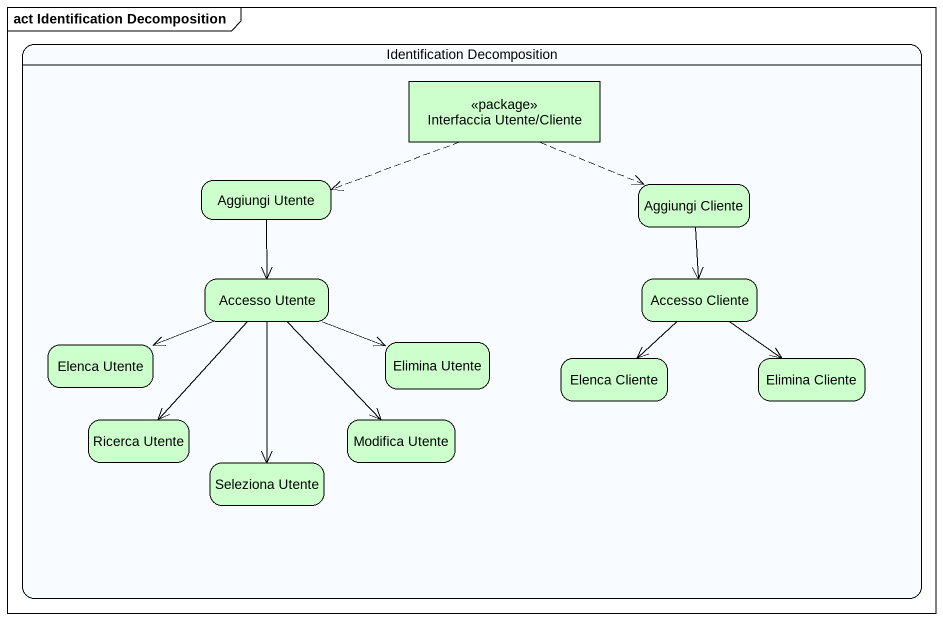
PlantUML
@startuml
mainframe act Identification Decomposition
hide empty description
state "Identification Decomposition" as Identification_Decomposition {
  state "Interfaccia Utente/Cliente" as Interfaccia_Utente_Cliente <<package>> #CCFFCC
  state "Aggiungi Utente" as Aggiungi_Utente #CCFFCC
  state "Aggiungi Cliente" as Aggiungi_Cliente #CCFFCC
  state "Accesso Utente" as Accesso_Utente #CCFFCC
  state "Accesso Cliente" as Accesso_Cliente #CCFFCC
  state "Elenca Utente" as Elenca_Utente #CCFFCC
  state "Elimina Utente" as Elimina_Utente #CCFFCC
  state "Elenca Cliente" as Elenca_Cliente #CCFFCC
  state "Elimina Cliente" as Elimina_Cliente #CCFFCC
  state "Ricerca Utente" as Ricerca_Utente #CCFFCC
  state "Modifica Utente" as Modifica_Utente #CCFFCC
  state "Seleziona Utente" as Seleziona_Utente #CCFFCC
}
Interfaccia_Utente_Cliente -left[dashed]-> Aggiungi_Utente
Interfaccia_Utente_Cliente -right[dashed]-> Aggiungi_Cliente
Aggiungi_Utente --> Accesso_Utente
Aggiungi_Cliente --> Accesso_Cliente
Accesso_Utente -left-> Elenca_Utente
Accesso_Utente -right-> Elimina_Utente
Accesso_Utente --> Ricerca_Utente
Accesso_Utente --> Modifica_Utente
Accesso_Utente --> Seleziona_Utente
Accesso_Cliente --> Elenca_Cliente
Accesso_Cliente --> Elimina_Cliente
@enduml
